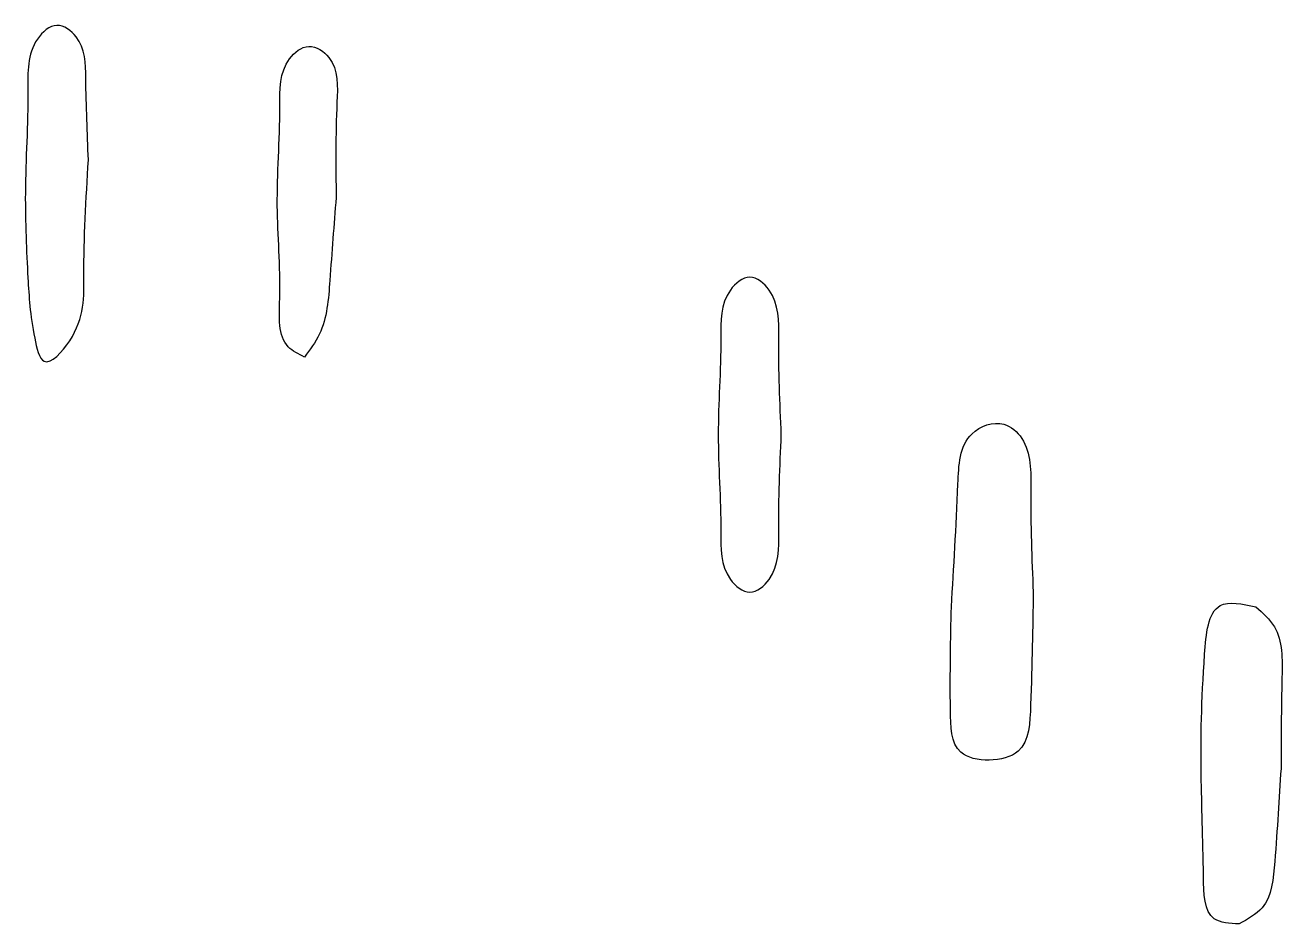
# Model space of a CAD drawing. Extents: x 0 to 204, y 72 to 361.
# Drawn here: x 123.05 to 139.95, y 127.9 to 139.98 of the extents above; entities that cross this region are included whole.
import ezdxf

# ---------------------------------------------------------------- set-up
doc = ezdxf.new("R2010")
doc.units = 0
doc.layers.get('0').update_dxf_attribs({"linetype": 'CONTINUOUS'})

msp = doc.modelspace()

# ---------------------------------------------------------------- linework, layer by layer
at = {"color": 7}
for p, q in [((123.895556, 138.176), (123.895556, 138.176)), ((127.225778, 137.668), (127.225778, 137.668)), ((133.208889, 134.478889), (133.208889, 134.478889)), ((136.595556, 132.362222), (136.595556, 132.362222)), ((139.925778, 129.991556), (139.925778, 129.991556))]:
    msp.add_line(p, q, dxfattribs=at)
for points, knots in [([(123.895556, 138.176), (123.864886, 137.647218), (123.81651, 136.813152), (123.854595, 135.92074), (123.278046, 135.303753), (123.117735, 136.002277), (123.076935, 136.657796), (123.024378, 137.825647), (123.103092, 138.866597), (123.066628, 139.702645), (123.462775, 140.061739), (123.854791, 139.774608), (123.860803, 139.082173), (123.881769, 138.535483), (123.895556, 138.176)], [0, 0, 0, 0, 1.556499, 2.455118, 2.89441, 3.229459, 4.045668, 5.183442, 6.571986, 7.269631, 7.588355, 7.891131, 8.461882, 9.557866, 9.557866, 9.557866, 9.557866]), ([(126.802444, 135.523111), (126.720349, 135.563151), (126.431261, 135.704146), (126.502193, 136.560459), (126.395921, 137.569426), (126.487261, 138.645128), (126.458693, 139.457134), (126.855135, 139.773278), (127.268429, 139.495639), (127.216081, 138.697885), (127.221864, 138.083606), (127.225778, 137.668)], [0, 0, 0, 0, 0.260154, 0.9161, 2.16457, 3.498777, 4.155372, 4.464745, 4.774499, 5.386123, 6.665583, 6.665583, 6.665583, 6.665583]), ([(127.225778, 137.668), (127.197204, 137.300437), (127.149733, 136.689795), (127.096448, 135.921386), (126.875351, 135.621874), (126.802444, 135.523111)], [0, 0, 0, 0, 1.117467, 1.85648, 2.220055, 2.220055, 2.220055, 2.220055]), ([(133.208889, 134.478889), (133.19032, 134.050783), (133.162401, 133.40709), (133.185632, 132.616053), (132.785619, 132.280332), (132.385085, 132.616053), (132.41312, 133.40709), (132.328371, 134.478889), (132.41312, 135.550687), (132.385085, 136.341725), (132.785619, 136.677446), (133.185632, 136.341725), (133.162401, 135.550687), (133.19032, 134.906995), (133.208889, 134.478889)], [0, 0, 0, 0, 1.301815, 1.957385, 2.269614, 2.581843, 3.237413, 4.539229, 5.841044, 6.496614, 6.808843, 7.121072, 7.776642, 9.078457, 9.078457, 9.078457, 9.078457]), ([(135.494889, 132.164667), (135.527471, 132.695409), (135.573839, 133.450718), (135.607559, 134.494565), (136.176676, 134.703994), (136.576198, 134.341003), (136.548125, 133.490536), (136.576663, 132.81165), (136.595556, 132.362222)], [0, 0, 0, 0, 1.654955, 2.355195, 2.801623, 3.108199, 3.810709, 5.186687, 5.186687, 5.186687, 5.186687]), ([(136.595556, 132.362222), (136.588403, 131.884943), (136.578205, 131.204396), (136.534524, 130.196798), (136.009696, 130.07263), (135.493142, 130.173309), (135.472828, 131.110485), (135.485771, 131.728987), (135.494889, 132.164667)], [0, 0, 0, 0, 1.51394, 2.158708, 2.569008, 2.966437, 3.548516, 4.935642, 4.935642, 4.935642, 4.935642]), ([(139.361333, 127.903111), (139.235278, 127.909153), (138.890881, 127.92566), (138.884086, 128.886571), (138.839055, 129.98969), (138.857874, 131.097959), (138.961912, 132.29938), (139.40505, 132.203896), (139.587111, 132.164667)], [0, 0, 0, 0, 0.339268, 0.926917, 2.293442, 3.914259, 4.60118, 5.080205, 5.080205, 5.080205, 5.080205]), ([(139.587111, 132.164667), (139.682278, 132.080952), (139.954464, 131.84152), (139.930315, 131.012097), (139.927553, 130.390729), (139.925778, 129.991556)], [0, 0, 0, 0, 0.367555, 1.051247, 2.279501, 2.279501, 2.279501, 2.279501]), ([(139.925778, 129.991556), (139.901275, 129.588015), (139.864137, 128.976369), (139.791779, 128.134511), (139.477228, 127.965414), (139.361333, 127.903111)], [0, 0, 0, 0, 1.252933, 1.899068, 2.27602, 2.27602, 2.27602, 2.27602])]:
    msp.add_open_spline(points, degree=3, knots=knots, dxfattribs=at)

doc.saveas('drawing.dxf')
